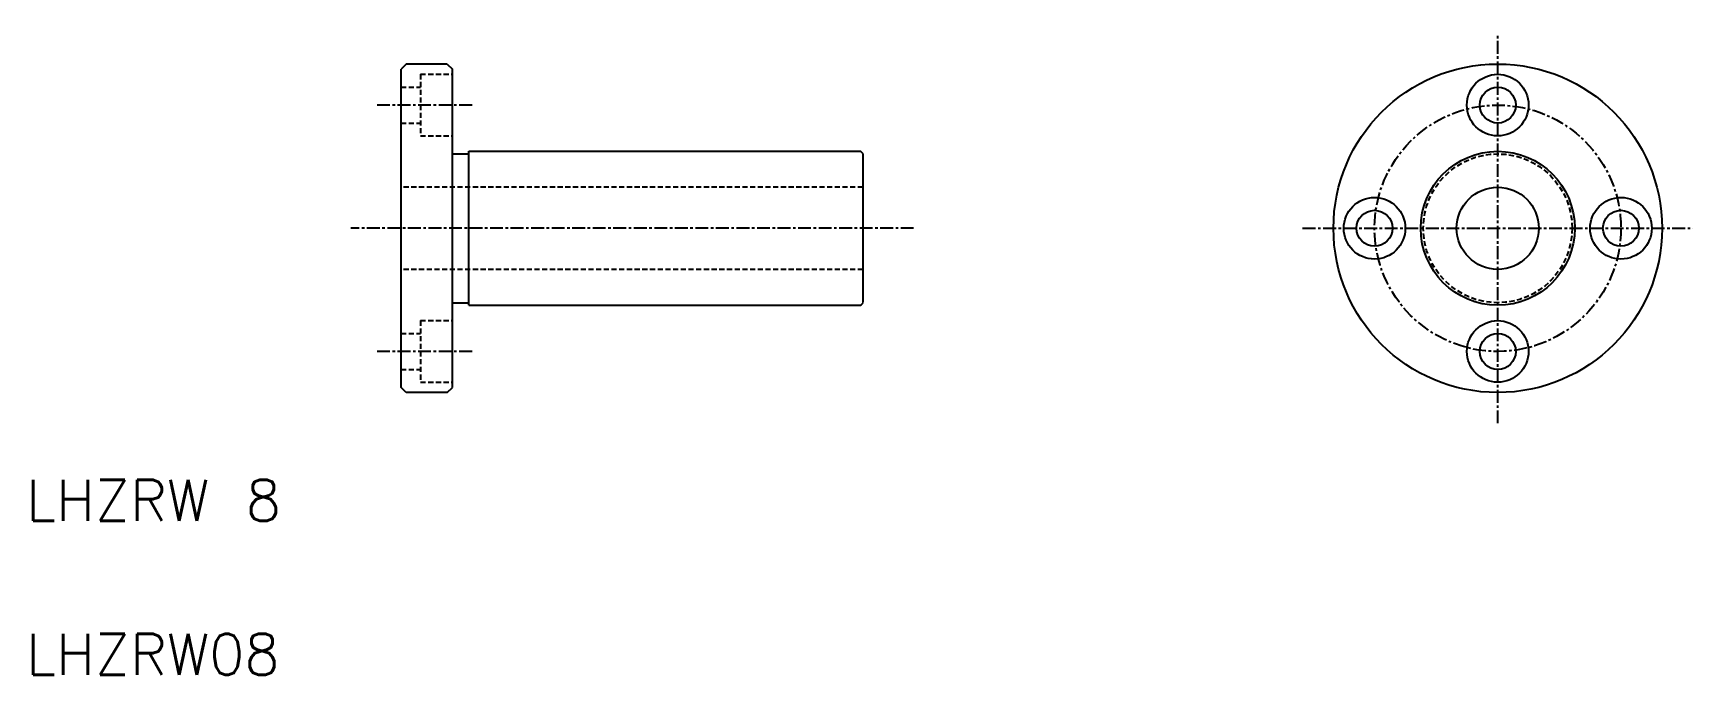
# Model space of a CAD drawing. Extents: x 1 to 162, y 0 to 63.
import ezdxf

# ---------------------------------------------------------------- set-up
doc = ezdxf.new("R2010")
doc.units = 0
doc.linetypes.add('CENTER', pattern=[2, 1.25, -0.25, 0.25, -0.25])
doc.linetypes.add('DASHED', pattern=[0.75, 0.5, -0.25])
doc.layers.get('0').update_dxf_attribs({"linetype": 'CONTINUOUS'})
doc.layers.add('CENTER', color=1, linetype='CENTER')
doc.styles.get("Standard").update_dxf_attribs({"font": 'txt.shx', "bigfont": 'bigfont.shx'})

msp = doc.modelspace()

# ---------------------------------------------------------------- linework, layer by layer
at = {"color": 7, "linetype": 'CONTINUOUS'}
for p, q in [((37.01, 59.5), (36.51, 59)), ((36.51, 28), (36.51, 59)), ((41.01, 59.5), (37.01, 59.5)), ((41.01, 59.5), (41.51, 59)), ((41.51, 28), (41.51, 59)), ((41.51, 50.75), (43.11, 50.75)), ((43.11, 51), (81.26, 51)), ((43.11, 36), (43.11, 51)), ((81.51, 36.26), (81.51, 50.75)), ((41.51, 36.25), (43.11, 36.25)), ((43.11, 36), (81.26, 36)), ((51.14, 36), (51.14, 36)), ((60.76, 36), (60.76, 36)), ((37.01, 27.5), (36.51, 28)), ((41.01, 27.5), (37.01, 27.5)), ((41.01, 27.5), (41.51, 28))]:
    msp.add_line(p, q, dxfattribs=at)
at = {"color": 3, "linetype": 'DASHED'}
for p, q in [((38.41, 58.5), (38.41, 52.5)), ((38.41, 58.5), (41.51, 58.5)), ((36.51, 57.25), (38.41, 57.25)), ((36.51, 53.75), (38.41, 53.75)), ((38.41, 52.5), (41.51, 52.5)), ((81.51, 47.5), (36.51, 47.5)), ((81.51, 39.5), (36.51, 39.5)), ((38.41, 34.5), (38.41, 28.5)), ((38.41, 34.5), (41.51, 34.5)), ((36.51, 33.25), (38.41, 33.25)), ((36.51, 29.75), (38.41, 29.75)), ((38.41, 28.5), (41.51, 28.5))]:
    msp.add_line(p, q, dxfattribs=at)
at = {"color": 7, "linetype": 'CONTINUOUS'}
for centre, radius in [((143.33, 43.5), 16), ((143.33, 55.5), 3), ((143.33, 55.5), 1.75), ((143.33, 43.5), 7.5), ((143.33, 43.5), 4), ((131.33, 43.5), 3), ((155.33, 43.5), 3), ((131.33, 43.5), 1.75), ((155.33, 43.5), 1.75), ((143.33, 31.5), 3), ((143.33, 31.5), 1.75)]:
    msp.add_circle(centre, radius, dxfattribs=at)
at = {"color": 3, "linetype": 'DASHED'}
msp.add_circle((143.33, 43.5), 7.25, dxfattribs=at)
at = {"color": 7, "linetype": 'CONTINUOUS'}
for centre, start, end in [((80.76, 50.25), 33.5573, 56.4427), ((80.76, 36.75), 303.5573, 326.4427)]:
    msp.add_arc(centre, 0.9, start, end, dxfattribs=at)
at = {"layer": 'CENTER', "color": 1, "linetype": 'CENTER'}
for p, q in [((143.33, 24.5), (143.33, 62.5)), ((43.43, 55.5), (34.16, 55.5)), ((86.44, 43.5), (31.61, 43.5)), ((124.33, 43.5), (162.33, 43.5)), ((43.43, 31.5), (34.16, 31.5))]:
    msp.add_line(p, q, dxfattribs=at)
msp.add_circle((143.33, 43.5), 12, dxfattribs=at)

# ---------------------------------------------------------------- texts
at = {"color": 7, "linetype": 'CONTINUOUS'}
for s, p in [('LHZRW 8', (0, 15)), ('LHZRW08', (0, 0))]:
    msp.add_text(s, height=4, dxfattribs=at).set_placement(p)

doc.saveas('drawing.dxf')
